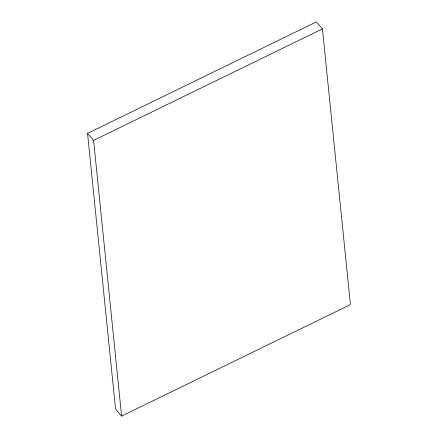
<?xml version="1.0" encoding="UTF-8"?>
<svg xmlns="http://www.w3.org/2000/svg" width="438" height="438" viewBox="0 0 438 438"><rect width="100%" height="100%" fill="white"/><g stroke="black" fill="none" stroke-linecap="round" stroke-linejoin="round"><path stroke-width="0.66" d="M87.556 133.376L316.395 21.9L322.434 28.897L350.444 304.624L121.605 416.1L115.566 409.103L87.556 133.376L93.601 140.374L121.605 416.1M93.601 140.374L322.434 28.897"/></g></svg>
